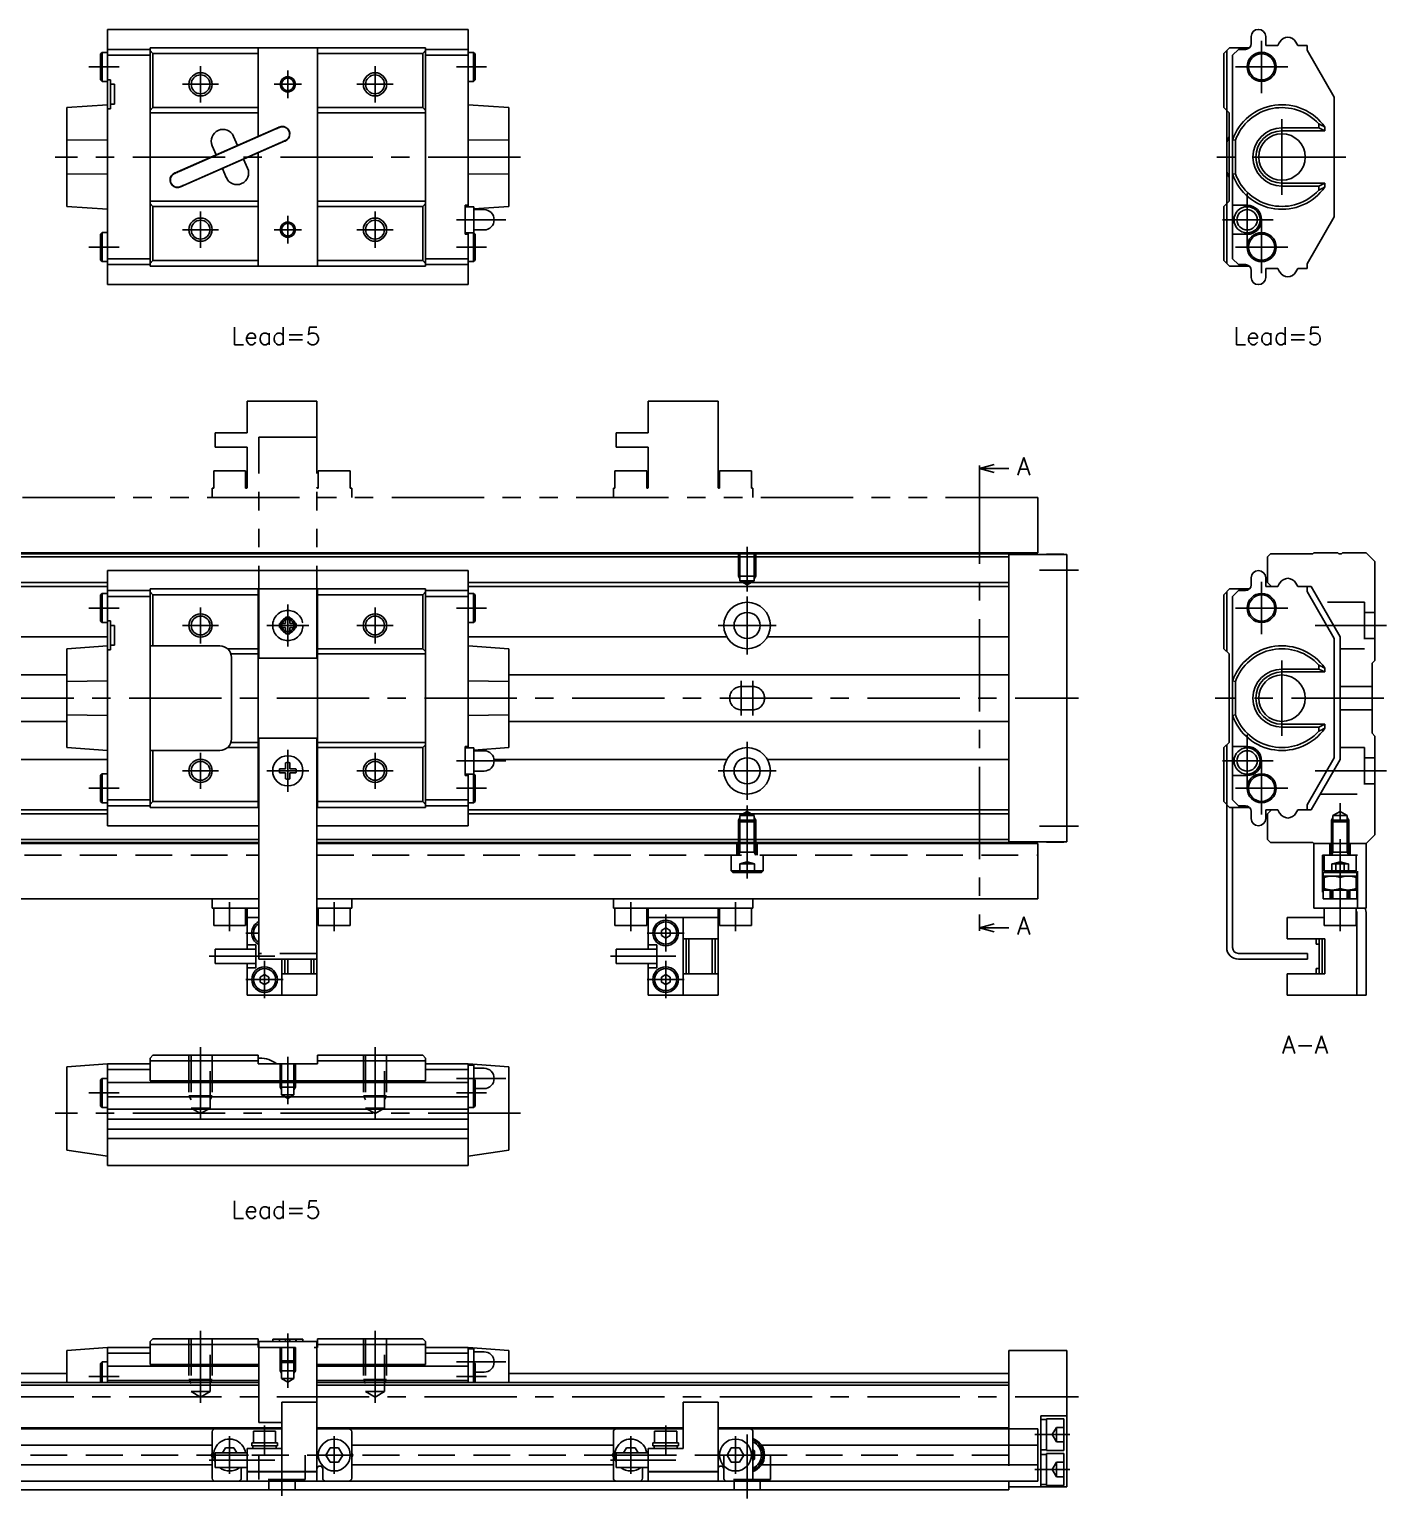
# Model space of a CAD drawing. Extents: x -2 to 443, y -8 to 266.
# Drawn here: x 209.5 to 442.9, y 13 to 265.7 of the extents above; entities that cross this region are included whole.
import ezdxf

# ---------------------------------------------------------------- set-up
doc = ezdxf.new("R2010")
doc.units = 0
doc.header["$LTSCALE"] = 0.5
for name, pattern in [('CENTER', [50.8, 31.75, -6.35, 6.35, -6.35]), ('DASHED', [19.05, 12.7, -6.35]), ('PHANTOM', [63.5, 31.75, -6.35, 6.35, -6.35, 6.35, -6.35])]:
    doc.linetypes.add(name, pattern=pattern)
for name, color, linetype in [('MSM_CENTER', 1, 'CENTER'), ('MSM_CONTINUOUS', 7, 'CONTINUOUS'), ('MSM_DASHED', 4, 'DASHED'), ('MSM_IMAGINARY', 6, 'PHANTOM'), ('MSM_NARROW', 5, 'CONTINUOUS'), ('MSM_PART_NUMBER', 7, 'CONTINUOUS')]:
    doc.layers.add(name, color=color, linetype=linetype)
doc.styles.get("Standard").update_dxf_attribs({"font": 'txt.shx', "height": 3, "bigfont": 'bigfont.shx'})

msp = doc.modelspace()

# ---------------------------------------------------------------- linework, layer by layer
at = {"layer": 'MSM_CENTER'}
for p, q in [((421.4, 254.76), (421.4, 263.76)), ((219.7, 259.26), (224.9, 259.26)), ((238.9, 259.36), (238.9, 253.16)), ((253.9, 258.63), (253.9, 253.9)), ((268.9, 259.36), (268.9, 253.16)), ((282.9, 259.26), (288.1, 259.26)), ((425.9, 259.26), (416.9, 259.26)), ((235.8, 256.26), (242, 256.26)), ((251.53, 256.26), (256.26, 256.26)), ((265.8, 256.26), (272, 256.26)), ((424.9, 237.26), (424.9, 250.26)), ((293.9, 243.76), (213.9, 243.76)), ((435.9, 243.76), (413.6, 243.76)), ((418.9, 228.46), (418.9, 237.46)), ((238.9, 234.36), (238.9, 228.16)), ((253.9, 233.63), (253.9, 228.9)), ((268.9, 234.36), (268.9, 228.16)), ((282.9, 232.96), (291.4, 232.96)), ((414.65, 232.96), (423.4, 232.96)), ((421.4, 223.76), (421.4, 232.76)), ((235.8, 231.26), (242, 231.26)), ((251.53, 231.26), (256.26, 231.26)), ((265.8, 231.26), (272, 231.26)), ((219.7, 228.26), (224.9, 228.26)), ((282.9, 228.26), (288.1, 228.26)), ((425.9, 228.26), (416.9, 228.26)), ((372.9, 189.68), (372.9, 111.68)), ((332.9, 176.68), (332.9, 169.05)), ((383.2, 172.68), (389.9, 172.68)), ((421.4, 161.68), (421.4, 170.68)), ((332.9, 158.18), (332.9, 168.18)), ((219.7, 166.18), (224.9, 166.18)), ((238.9, 166.28), (238.9, 160.08)), ((253.9, 159.58), (253.9, 166.78)), ((268.9, 166.28), (268.9, 160.08)), ((282.9, 166.18), (288.1, 166.18)), ((425.9, 166.18), (416.9, 166.18)), ((235.8, 163.18), (242, 163.18)), ((250.3, 163.18), (257.5, 163.18)), ((265.8, 163.18), (272, 163.18)), ((327.9, 163.18), (337.9, 163.18)), ((430.61, 163.18), (442.9, 163.18)), ((424.9, 144.18), (424.9, 157.18)), ((331.9, 153.68), (331.9, 147.68)), ((333.9, 153.68), (333.9, 147.68)), ((-2, 150.68), (389.9, 150.68)), ((442.4, 150.68), (413.4, 150.68)), ((418.9, 135.38), (418.9, 144.38)), ((253.9, 141.78), (253.9, 134.58)), ((332.9, 133.18), (332.9, 143.18)), ((238.9, 141.28), (238.9, 135.08)), ((268.9, 141.28), (268.9, 135.08)), ((282.9, 139.88), (291.4, 139.88)), ((414.65, 139.88), (423.4, 139.88)), ((421.4, 130.68), (421.4, 139.68)), ((235.8, 138.18), (242, 138.18)), ((250.3, 138.18), (257.5, 138.18)), ((265.8, 138.18), (272, 138.18)), ((327.9, 138.18), (337.9, 138.18)), ((430.61, 138.18), (442.9, 138.18)), ((219.7, 135.18), (224.9, 135.18)), ((282.9, 135.18), (288.1, 135.18)), ((425.9, 135.18), (416.9, 135.18)), ((332.9, 132.19), (332.9, 119.68)), ((434.9, 110.58), (434.9, 132.59)), ((383.2, 128.68), (389.9, 128.68)), ((243.9, 110.58), (243.9, 115.58)), ((261.9, 110.58), (261.9, 115.58)), ((312.9, 110.58), (312.9, 115.58)), ((330.9, 110.58), (330.9, 115.58)), ((318.9, 107.08), (318.9, 113.48)), ((246.7, 110.28), (248.9, 110.28)), ((315.7, 110.28), (322.1, 110.28)), ((240.4, 106.28), (251.65, 106.28)), ((309.4, 106.28), (320.65, 106.28)), ((249.9, 99.08), (249.9, 105.48)), ((318.9, 99.08), (318.9, 105.48)), ((246.7, 102.28), (253.1, 102.28)), ((315.7, 102.28), (322.1, 102.28)), ((238.9, 90.63), (238.9, 78.24)), ((253.9, 88.98), (253.9, 80.82)), ((268.9, 90.63), (268.9, 78.24)), ((282.9, 85.28), (291.4, 85.28)), ((219.7, 82.78), (224.9, 82.78)), ((282.9, 82.78), (288.1, 82.78)), ((293.9, 79.28), (213.9, 79.28)), ((238.9, 41.85), (238.9, 29.46)), ((253.9, 41.4), (253.9, 32.04)), ((268.9, 41.85), (268.9, 29.46)), ((282.9, 36.5), (291.4, 36.5)), ((219.7, 34), (224.9, 34)), ((282.9, 34), (288.1, 34)), ((-2, 30.5), (389.9, 30.5)), ((249.9, 20.6), (249.9, 25.6)), ((318.9, 20.6), (318.9, 25.6)), ((243.9, 17.25), (243.9, 23.75)), ((252.9, 23), (252.9, 13.5)), ((261.9, 17.25), (261.9, 23.75)), ((312.9, 17.25), (312.9, 23.75)), ((330.9, 17.25), (330.9, 23.75)), ((332.9, 13), (332.9, 24)), ((382.4, 24), (388.4, 24)), ((240.65, 20.5), (247.15, 20.5)), ((258.65, 20.5), (265.15, 20.5)), ((309.65, 20.5), (316.15, 20.5)), ((327.15, 20.5), (336.9, 20.5)), ((240.4, 19.6), (251.65, 19.6)), ((309.4, 19.6), (320.65, 19.6)), ((382.4, 18), (388.4, 18))]:
    msp.add_line(p, q, dxfattribs=at)
at = {"layer": 'MSM_CONTINUOUS'}
for p, q in [((284.9, 265.71), (222.9, 265.71)), ((222.9, 221.81), (222.9, 265.71)), ((284.9, 235.21), (284.9, 265.71)), ((419.6, 263.26), (419.6, 264.46)), ((422.1, 264.46), (422.1, 262.96)), ((422.1, 262.96), (423.1, 262.96)), ((424.18, 262.96), (423.1, 262.96)), ((424.5, 263.52), (424.18, 262.96)), ((427.62, 262.96), (427.3, 263.52)), ((429.24, 262.96), (427.62, 262.96)), ((429.24, 262.96), (429.24, 262.11)), ((221.95, 261.76), (221.7, 261.51)), ((221.7, 261.51), (221.7, 257.01)), ((222.9, 261.76), (221.95, 261.76)), ((221.95, 261.76), (221.95, 256.76)), ((222.9, 262.26), (230.2, 262.26)), ((222.9, 261.26), (230.2, 261.26)), ((230.2, 224.96), (230.2, 262.56)), ((230.2, 262.56), (277.6, 262.56)), ((230.7, 261.56), (230.2, 262.06)), ((230.7, 252.26), (230.7, 261.56)), ((230.7, 261.56), (248.8, 261.56)), ((248.8, 262.56), (248.8, 247.31)), ((259, 224.96), (259, 262.56)), ((259, 261.56), (277.1, 261.56)), ((277.6, 262.06), (277.1, 261.56)), ((277.1, 252.26), (277.1, 261.56)), ((277.6, 224.96), (277.6, 262.56)), ((277.6, 262.26), (284.9, 262.26)), ((277.6, 261.26), (284.9, 261.26)), ((285.85, 261.76), (284.9, 261.76)), ((285.85, 261.76), (285.85, 256.76)), ((286.1, 261.51), (285.85, 261.76)), ((286.1, 261.51), (286.1, 257.01)), ((415.9, 262.56), (414.9, 261.56)), ((414.9, 252.26), (414.9, 261.56)), ((415.4, 251.76), (415.4, 262.06)), ((415.9, 262.56), (419.31, 262.56)), ((416.4, 261.26), (417.4, 262.26)), ((416.4, 226.26), (416.4, 261.26)), ((417.4, 262.26), (418.6, 262.26)), ((429.24, 262.11), (433.9, 254.03)), ((221.7, 257.01), (221.95, 256.76)), ((221.95, 256.76), (222.9, 256.76)), ((223.4, 257.06), (222.9, 257.06)), ((223.4, 252.06), (223.4, 257.06)), ((224.1, 256.26), (223.4, 256.26)), ((224.1, 252.86), (224.1, 256.26)), ((284.9, 256.76), (285.85, 256.76)), ((285.85, 256.76), (286.1, 257.01)), ((222.9, 252.76), (215.9, 252.26)), ((224.1, 252.86), (223.4, 252.86)), ((291.9, 252.26), (284.9, 252.76)), ((433.9, 254.03), (433.9, 233.49)), ((215.9, 252.26), (215.9, 235.26)), ((223.4, 252.06), (222.9, 252.06)), ((230.2, 251.76), (230.7, 252.26)), ((230.2, 251.36), (248.8, 251.36)), ((230.7, 252.26), (248.8, 252.26)), ((259, 252.26), (277.1, 252.26)), ((259, 251.36), (277.6, 251.36)), ((277.1, 252.26), (277.6, 251.76)), ((291.9, 252.26), (291.9, 235.26)), ((414.9, 252.26), (415.8, 251.36)), ((415.4, 251.76), (415.4, 246)), ((415.8, 236.16), (415.8, 251.36)), ((252.43, 248.9), (234.43, 241)), ((251.7, 248.53), (235.19, 241.28)), ((252.45, 248.85), (252.12, 248.71)), ((424.9, 248.76), (431.22, 248.76)), ((424.9, 248.26), (432.28, 248.26)), ((431.22, 248.76), (431.22, 249.45)), ((432.28, 248.26), (431.22, 248.76)), ((432.28, 248.26), (432.28, 248.91)), ((222.9, 246.72), (215.9, 246.63)), ((235.47, 238.62), (253.47, 246.52)), ((236.2, 239), (252.71, 246.24)), ((240.91, 245.7), (241.6, 244.15)), ((245.26, 245.75), (244.58, 247.31)), ((253.12, 246.42), (253.45, 246.57)), ((291.9, 246.63), (284.9, 246.72)), ((415.4, 246), (415.4, 235.76)), ((416.9, 246.63), (416.4, 246.72)), ((416.9, 240.89), (416.9, 246.63)), ((246.99, 241.82), (246.3, 243.37)), ((248.8, 244.47), (248.8, 224.96)), ((215.9, 240.89), (222.9, 240.8)), ((234.77, 241.1), (234.45, 240.95)), ((242.64, 241.77), (243.32, 240.21)), ((284.9, 240.8), (291.9, 240.89)), ((415.4, 241.52), (415.4, 241.44)), ((416.4, 240.8), (416.9, 240.89)), ((235.45, 238.67), (235.78, 238.81)), ((424.9, 239.26), (432.28, 239.26)), ((424.9, 238.76), (431.22, 238.76)), ((431.22, 238.76), (432.28, 239.26)), ((431.22, 238.08), (431.22, 238.76)), ((432.28, 238.61), (432.28, 239.26)), ((215.9, 235.26), (222.9, 234.76)), ((230.2, 236.16), (248.8, 236.16)), ((230.7, 235.26), (230.2, 235.76)), ((230.7, 235.26), (248.8, 235.26)), ((230.7, 225.96), (230.7, 235.26)), ((259, 236.16), (277.6, 236.16)), ((259, 235.26), (277.1, 235.26)), ((277.6, 235.76), (277.1, 235.26)), ((277.1, 225.96), (277.1, 235.26)), ((284.4, 235.46), (284.9, 235.46)), ((284.4, 230.46), (284.4, 235.46)), ((285.9, 235.21), (284.4, 235.21)), ((285.9, 234.83), (291.9, 235.26)), ((285.9, 235.21), (285.9, 230.71)), ((415.8, 236.16), (414.9, 235.26)), ((414.9, 225.96), (414.9, 235.26)), ((415.4, 225.46), (415.4, 235.76)), ((416.4, 235.46), (418.9, 235.46)), ((287.65, 234.71), (285.9, 234.71)), ((433.9, 233.49), (429.24, 225.41)), ((221.95, 230.76), (221.7, 230.51)), ((221.7, 230.51), (221.7, 226.01)), ((221.95, 230.76), (221.95, 225.76)), ((222.9, 230.76), (221.95, 230.76)), ((284.4, 230.71), (285.9, 230.71)), ((284.4, 230.46), (284.9, 230.46)), ((284.9, 230.71), (284.9, 221.81)), ((285.85, 230.71), (285.85, 225.76)), ((285.9, 231.21), (287.65, 231.21)), ((286.1, 230.51), (285.9, 230.71)), ((286.1, 230.51), (286.1, 226.01)), ((418.9, 230.46), (416.4, 230.46)), ((221.7, 226.01), (221.95, 225.76)), ((221.95, 225.76), (222.9, 225.76)), ((222.9, 226.26), (230.2, 226.26)), ((222.9, 225.26), (230.2, 225.26)), ((230.2, 225.46), (230.7, 225.96)), ((230.2, 224.96), (277.6, 224.96)), ((230.7, 225.96), (248.8, 225.96)), ((259, 225.96), (277.1, 225.96)), ((277.1, 225.96), (277.6, 225.46)), ((277.6, 226.26), (284.9, 226.26)), ((277.6, 225.26), (284.9, 225.26)), ((284.9, 225.76), (285.85, 225.76)), ((285.85, 225.76), (286.1, 226.01)), ((414.9, 225.96), (415.9, 224.96)), ((419.31, 224.96), (415.9, 224.96)), ((417.4, 225.26), (416.4, 226.26)), ((418.6, 225.26), (417.4, 225.26)), ((429.24, 225.41), (429.24, 224.56)), ((419.6, 223.06), (419.6, 224.26)), ((423.1, 224.56), (422.1, 224.56)), ((422.1, 224.56), (422.1, 223.06)), ((423.1, 224.56), (424.18, 224.56)), ((424.18, 224.56), (424.5, 224)), ((427.3, 224), (427.62, 224.56)), ((427.62, 224.56), (429.24, 224.56)), ((222.9, 221.81), (284.9, 221.81)), ((372.9, 190.18), (375.4, 190.85)), ((372.9, 190.68), (372.9, 189.68)), ((375.4, 189.51), (372.9, 190.18)), ((372.9, 190.18), (377.9, 190.18)), ((377.9, 175.68), (127.9, 175.68)), ((377.9, 175.48), (127.9, 175.48)), ((377.9, 174.98), (127.9, 174.98)), ((377.9, 175.68), (377.9, 125.68)), ((387.9, 175.38), (377.9, 175.38)), ((384.4, 175.38), (384.4, 175.43)), ((387.4, 175.43), (384.4, 175.43)), ((387.4, 175.38), (387.4, 175.43)), ((387.9, 175.38), (387.9, 125.98)), ((422.4, 174.98), (422.9, 175.48)), ((422.4, 170.58), (422.4, 174.98)), ((422.9, 175.48), (430.2, 175.48)), ((430.2, 175.48), (430.4, 175.68)), ((430.4, 175.68), (434.5, 175.68)), ((435.3, 175.68), (439.4, 175.68)), ((439.4, 175.68), (440.9, 174.18)), ((284.9, 172.63), (222.9, 172.63)), ((222.9, 128.73), (222.9, 172.63)), ((284.9, 142.13), (284.9, 172.63)), ((440.9, 174.18), (440.9, 157.18)), ((222.9, 170.58), (127.9, 170.58)), ((222.9, 169.88), (127.9, 169.88)), ((230.2, 169.48), (277.6, 169.48)), ((230.2, 131.88), (230.2, 169.48)), ((248.8, 169.48), (248.8, 131.88)), ((259, 131.88), (259, 169.48)), ((277.6, 131.88), (277.6, 169.48)), ((377.9, 170.58), (284.9, 170.58)), ((377.9, 169.88), (284.9, 169.88)), ((415.9, 169.48), (414.9, 168.48)), ((415.9, 169.48), (419.31, 169.48)), ((419.6, 170.18), (419.6, 171.38)), ((422.1, 171.38), (422.1, 169.88)), ((422.1, 169.88), (423.1, 169.88)), ((423.1, 169.88), (422.4, 170.58)), ((424.18, 169.88), (423.1, 169.88)), ((424.5, 170.44), (424.18, 169.88)), ((427.62, 169.88), (427.3, 170.44)), ((429.9, 169.88), (427.62, 169.88)), ((429.24, 169.88), (429.24, 169.03)), ((434.9, 161.22), (429.9, 169.88)), ((221.95, 168.68), (221.7, 168.43)), ((221.7, 168.43), (221.7, 163.93)), ((222.9, 168.68), (221.95, 168.68)), ((221.95, 168.68), (221.95, 163.68)), ((222.9, 169.18), (230.2, 169.18)), ((222.9, 168.18), (230.2, 168.18)), ((230.7, 168.48), (230.2, 168.98)), ((230.7, 168.48), (248.8, 168.48)), ((230.7, 159.68), (230.7, 168.48)), ((259, 168.48), (277.1, 168.48)), ((277.6, 168.98), (277.1, 168.48)), ((277.1, 159.18), (277.1, 168.48)), ((277.6, 169.18), (284.9, 169.18)), ((277.6, 168.18), (284.9, 168.18)), ((285.85, 168.68), (284.9, 168.68)), ((285.85, 168.68), (285.85, 163.68)), ((286.1, 168.43), (285.85, 168.68)), ((286.1, 168.43), (286.1, 163.93)), ((414.9, 159.18), (414.9, 168.48)), ((415.4, 158.68), (415.4, 168.98)), ((416.4, 168.18), (417.4, 169.18)), ((416.4, 133.18), (416.4, 168.18)), ((417.4, 169.18), (418.6, 169.18)), ((429.24, 169.03), (433.9, 160.95)), ((221.7, 163.93), (221.95, 163.68)), ((221.95, 163.68), (222.9, 163.68)), ((223.4, 163.98), (222.9, 163.98)), ((223.4, 158.98), (223.4, 163.98)), ((224.1, 163.18), (223.4, 163.18)), ((224.1, 159.78), (224.1, 163.18)), ((284.9, 163.68), (285.85, 163.68)), ((285.85, 163.68), (286.1, 163.93)), ((222.9, 161.22), (176.39, 161.22)), ((222.9, 159.68), (215.9, 159.18)), ((224.1, 159.78), (223.4, 159.78)), ((242.2, 159.68), (230.2, 159.68)), ((329.41, 161.22), (284.9, 161.22)), ((291.9, 159.18), (284.9, 159.68)), ((377.9, 161.22), (336.39, 161.22)), ((433.9, 160.95), (433.9, 140.41)), ((434.9, 140.14), (434.9, 161.22)), ((215.9, 159.18), (215.9, 142.18)), ((223.4, 158.98), (222.9, 158.98)), ((243.52, 159.18), (248.8, 159.18)), ((244.11, 158.28), (248.8, 158.28)), ((244.2, 157.68), (244.2, 143.68)), ((259, 159.18), (277.1, 159.18)), ((259, 158.28), (277.6, 158.28)), ((277.1, 159.18), (277.6, 158.68)), ((291.9, 159.18), (291.9, 142.18)), ((414.9, 159.18), (415.8, 158.28)), ((415.8, 143.08), (415.8, 158.28)), ((440.9, 157.18), (440.4, 156.68)), ((215.9, 154.68), (137.4, 154.68)), ((377.9, 154.68), (291.9, 154.68)), ((424.9, 155.68), (431.22, 155.68)), ((424.9, 155.18), (432.28, 155.18)), ((431.22, 155.68), (431.22, 156.36)), ((432.28, 155.18), (431.22, 155.68)), ((432.28, 155.18), (432.28, 155.83)), ((440.4, 156.68), (440.4, 144.66)), ((222.9, 153.64), (215.9, 153.55)), ((291.9, 153.55), (284.9, 153.64)), ((416.9, 153.55), (416.4, 153.64)), ((416.9, 147.81), (416.9, 153.55)), ((137.4, 146.68), (215.9, 146.68)), ((215.9, 147.81), (222.9, 147.72)), ((284.9, 147.72), (291.9, 147.81)), ((291.9, 146.68), (377.9, 146.68)), ((416.4, 147.72), (416.9, 147.81)), ((424.9, 146.18), (432.28, 146.18)), ((424.9, 145.68), (431.22, 145.68)), ((431.22, 145.68), (432.28, 146.18)), ((431.22, 144.99), (431.22, 145.68)), ((432.28, 145.53), (432.28, 146.18)), ((440.4, 144.66), (440.9, 144.16)), ((440.9, 144.16), (440.9, 127.18)), ((215.9, 142.18), (222.9, 141.68)), ((230.2, 141.68), (242.2, 141.68)), ((230.7, 132.88), (230.7, 141.68)), ((243.52, 142.18), (248.8, 142.18)), ((244.11, 143.08), (248.8, 143.08)), ((248.9, 143.78), (248.9, 105.78)), ((258.9, 143.78), (248.9, 143.78)), ((258.9, 143.78), (258.9, 99.58)), ((259, 143.08), (277.6, 143.08)), ((259, 142.18), (277.1, 142.18)), ((277.6, 142.68), (277.1, 142.18)), ((277.1, 132.88), (277.1, 142.18)), ((284.4, 142.38), (284.9, 142.38)), ((284.4, 137.38), (284.4, 142.38)), ((285.9, 142.13), (284.4, 142.13)), ((285.9, 141.75), (291.9, 142.18)), ((285.9, 142.13), (285.9, 137.63)), ((287.65, 141.63), (285.9, 141.63)), ((415.8, 143.08), (414.9, 142.18)), ((414.9, 132.88), (414.9, 142.18)), ((415.4, 132.38), (415.4, 142.68)), ((416.4, 142.38), (418.9, 142.38)), ((222.9, 140.14), (176.39, 140.14)), ((253.53, 139.58), (253.53, 138.55)), ((254.27, 138.55), (254.27, 139.58)), ((329.41, 140.14), (289.38, 140.14)), ((377.9, 140.14), (336.39, 140.14)), ((433.9, 140.41), (429.24, 132.33)), ((429.9, 131.48), (434.9, 140.14)), ((221.95, 137.68), (221.7, 137.43)), ((221.7, 137.43), (221.7, 132.93)), ((221.95, 137.68), (221.95, 132.68)), ((222.9, 137.68), (221.95, 137.68)), ((253.53, 138.55), (252.5, 138.55)), ((252.5, 137.81), (253.53, 137.81)), ((253.53, 137.81), (253.53, 136.78)), ((255.3, 138.55), (254.27, 138.55)), ((254.27, 137.81), (255.3, 137.81)), ((254.27, 136.78), (254.27, 137.81)), ((284.4, 137.63), (285.9, 137.63)), ((284.4, 137.38), (284.9, 137.38)), ((284.9, 137.63), (284.9, 128.73)), ((285.85, 137.63), (285.85, 132.68)), ((285.9, 138.13), (287.65, 138.13)), ((286.1, 137.43), (285.9, 137.63)), ((286.1, 137.43), (286.1, 132.93)), ((418.9, 137.38), (416.4, 137.38)), ((222.9, 131.48), (127.9, 131.48)), ((221.7, 132.93), (221.95, 132.68)), ((221.95, 132.68), (222.9, 132.68)), ((222.9, 133.18), (230.2, 133.18)), ((222.9, 132.18), (230.2, 132.18)), ((230.2, 132.38), (230.7, 132.88)), ((230.2, 131.88), (248.9, 131.88)), ((230.7, 132.88), (248.8, 132.88)), ((258.9, 131.88), (277.6, 131.88)), ((259, 132.88), (277.1, 132.88)), ((277.1, 132.88), (277.6, 132.38)), ((277.6, 133.18), (284.9, 133.18)), ((277.6, 132.18), (284.9, 132.18)), ((284.9, 132.68), (285.85, 132.68)), ((377.9, 131.48), (284.9, 131.48)), ((285.85, 132.68), (286.1, 132.93)), ((414.9, 132.88), (415.9, 131.88)), ((415.4, 132.38), (415.4, 107.78)), ((419.31, 131.88), (415.9, 131.88)), ((417.4, 132.18), (416.4, 133.18)), ((416.4, 107.78), (416.4, 131.88)), ((418.6, 132.18), (417.4, 132.18)), ((422.1, 131.48), (422.1, 129.98)), ((423.1, 131.48), (422.1, 131.48)), ((422.4, 130.78), (423.1, 131.48)), ((423.1, 131.48), (424.18, 131.48)), ((424.18, 131.48), (424.5, 130.92)), ((427.3, 130.92), (427.62, 131.48)), ((427.62, 131.48), (429.9, 131.48)), ((429.24, 132.33), (429.24, 131.48)), ((222.9, 130.78), (127.9, 130.78)), ((377.9, 130.78), (284.9, 130.78)), ((419.6, 129.98), (419.6, 131.18)), ((422.4, 126.38), (422.4, 130.78)), ((248.9, 126.38), (127.9, 126.38)), ((222.9, 128.73), (248.9, 128.73)), ((258.9, 128.73), (284.9, 128.73)), ((377.9, 126.38), (258.9, 126.38)), ((422.9, 125.88), (422.4, 126.38)), ((440.9, 127.18), (439.4, 125.68)), ((248.9, 125.68), (122.9, 125.68)), ((248.9, 125.88), (127.9, 125.88)), ((377.9, 125.88), (258.9, 125.88)), ((382.9, 125.68), (258.9, 125.68)), ((387.9, 125.98), (377.9, 125.98)), ((382.9, 125.68), (382.9, 116.18)), ((384.4, 125.93), (384.4, 125.98)), ((384.4, 125.93), (387.4, 125.93)), ((387.4, 125.93), (387.4, 125.98)), ((430.2, 125.88), (422.9, 125.88)), ((430.4, 125.68), (430.2, 125.88)), ((439.4, 125.68), (430.4, 125.68)), ((430.4, 114.58), (430.4, 125.68)), ((439.4, 114.58), (439.4, 125.68)), ((432, 120.68), (437.8, 120.68)), ((432, 116.18), (432, 120.68)), ((432.15, 120.08), (437.65, 120.08)), ((432.15, 120.08), (432.15, 117.68)), ((434.9, 117.92), (434.9, 119.83)), ((437.65, 117.68), (437.65, 120.08)), ((437.8, 116.18), (437.8, 120.68)), ((437.8, 117.68), (432, 117.68)), ((433.2, 116.18), (433.2, 117.68)), ((433.4, 117.68), (433.4, 116.18)), ((436.59, 117.69), (436.27, 117.68)), ((436.4, 116.18), (436.4, 117.68)), ((436.6, 117.68), (436.6, 116.18)), ((248.9, 116.18), (122.9, 116.18)), ((240.9, 114.58), (240.9, 116.18)), ((248.9, 114.58), (240.9, 114.58)), ((241.15, 114.58), (241.15, 111.58)), ((246.65, 111.58), (246.65, 114.58)), ((246.9, 107.53), (246.9, 114.45)), ((382.9, 116.18), (258.9, 116.18)), ((264.9, 114.58), (258.9, 114.58)), ((259.15, 114.58), (259.15, 111.58)), ((264.65, 111.58), (264.65, 114.58)), ((264.9, 114.58), (264.9, 116.18)), ((309.9, 114.58), (309.9, 116.18)), ((333.9, 114.58), (309.9, 114.58)), ((310.15, 114.58), (310.15, 111.58)), ((315.65, 111.58), (315.65, 114.58)), ((315.9, 107.53), (315.9, 114.45)), ((327.9, 114.45), (327.9, 99.58)), ((328.15, 114.58), (328.15, 111.58)), ((333.65, 111.58), (333.65, 114.58)), ((333.9, 114.58), (333.9, 116.18)), ((439.4, 114.58), (430.4, 114.58)), ((432, 116.18), (437.8, 116.18)), ((432.15, 114.58), (432.15, 111.58)), ((437.65, 111.58), (437.65, 114.58)), ((241.15, 111.58), (246.65, 111.58)), ((248.9, 112.98), (246.9, 112.98)), ((259.15, 111.58), (264.65, 111.58)), ((310.15, 111.58), (315.65, 111.58)), ((327.9, 112.98), (315.9, 112.98)), ((321.9, 112.98), (321.9, 99.58)), ((328.15, 111.58), (333.65, 111.58)), ((372.9, 111.18), (375.4, 111.85)), ((372.9, 111.68), (372.9, 110.68)), ((432.15, 112.98), (425.8, 112.98)), ((425.8, 112.98), (425.8, 109.28)), ((432.15, 111.58), (437.65, 111.58)), ((437.75, 112.98), (437.65, 112.98)), ((437.75, 99.58), (437.75, 112.98)), ((437.75, 112.93), (437.8, 112.93)), ((437.8, 113.58), (437.8, 99.58)), ((439.4, 99.58), (439.4, 113.58)), ((318.9, 111.15), (318.15, 110.71)), ((318.15, 110.71), (318.15, 109.85)), ((318.15, 109.85), (318.9, 109.41)), ((319.65, 110.71), (318.9, 111.15)), ((318.9, 109.41), (319.65, 109.85)), ((319.65, 110.71), (319.65, 109.85)), ((327.9, 109.28), (321.9, 109.28)), ((322.4, 103.28), (322.4, 109.28)), ((322.9, 103.28), (322.9, 109.28)), ((326.9, 103.28), (326.9, 109.28)), ((327.4, 103.28), (327.4, 109.28)), ((375.4, 110.51), (372.9, 111.18)), ((372.9, 111.18), (377.9, 111.18)), ((425.8, 109.28), (432.3, 109.28)), ((430.8, 109.28), (430.8, 108.38)), ((431.3, 103.28), (431.3, 109.28)), ((431.8, 103.28), (431.8, 109.28)), ((432.3, 109.28), (432.3, 103.28)), ((241.4, 107.53), (241.4, 105.03)), ((248.4, 107.53), (241.4, 107.53)), ((248.4, 108.28), (246.9, 108.28)), ((248.4, 104.28), (248.4, 108.28)), ((310.4, 107.53), (310.4, 105.03)), ((317.4, 107.53), (310.4, 107.53)), ((317.4, 108.28), (315.9, 108.28)), ((317.4, 104.28), (317.4, 108.28)), ((429.3, 106.78), (417.4, 106.78)), ((429.3, 105.78), (429.3, 106.78)), ((430.8, 108.38), (431.3, 108.38)), ((241.4, 105.03), (248.4, 105.03)), ((246.9, 99.58), (246.9, 105.03)), ((246.9, 104.28), (248.4, 104.28)), ((258.9, 105.78), (248.9, 105.78)), ((252.9, 105.78), (252.9, 99.58)), ((253.4, 103.28), (253.4, 105.78)), ((253.9, 103.28), (253.9, 105.78)), ((257.9, 103.28), (257.9, 105.78)), ((258.4, 103.28), (258.4, 105.78)), ((310.4, 105.03), (317.4, 105.03)), ((315.9, 99.58), (315.9, 105.03)), ((315.9, 104.28), (317.4, 104.28)), ((417.4, 105.78), (429.3, 105.78)), ((430.8, 104.18), (430.8, 103.28)), ((431.3, 104.18), (430.8, 104.18)), ((249.9, 103.15), (249.15, 102.71)), ((249.15, 102.71), (249.15, 101.85)), ((249.15, 101.85), (249.9, 101.41)), ((250.65, 102.71), (249.9, 103.15)), ((249.9, 101.41), (250.65, 101.85)), ((250.65, 102.71), (250.65, 101.85)), ((258.9, 103.28), (252.9, 103.28)), ((318.9, 103.15), (318.15, 102.71)), ((318.15, 102.71), (318.15, 101.85)), ((318.15, 101.85), (318.9, 101.41)), ((319.65, 102.71), (318.9, 103.15)), ((318.9, 101.41), (319.65, 101.85)), ((319.65, 102.71), (319.65, 101.85)), ((327.9, 103.28), (321.9, 103.28)), ((432.3, 103.28), (425.8, 103.28)), ((425.8, 103.28), (425.8, 99.58)), ((258.9, 99.58), (246.9, 99.58)), ((327.9, 99.58), (315.9, 99.58)), ((425.8, 99.58), (437.75, 99.58)), ((437.75, 99.63), (437.8, 99.63)), ((437.8, 99.58), (439.4, 99.58)), ((230.2, 88.78), (230.7, 89.28)), ((230.2, 84.86), (230.2, 88.78)), ((230.7, 89.28), (248.8, 89.28)), ((248.8, 89.28), (248.8, 87.78)), ((249.06, 88.78), (248.8, 88.78)), ((259, 87.78), (259, 89.28)), ((259, 89.28), (277.1, 89.28)), ((277.1, 89.28), (277.6, 88.78)), ((277.6, 84.86), (277.6, 88.78)), ((215.9, 87.28), (222.9, 87.78)), ((215.9, 87.28), (215.9, 72.96)), ((222.9, 87.78), (230.2, 87.78)), ((222.9, 70.28), (222.9, 87.78)), ((222.9, 86.78), (230.2, 86.78)), ((230.2, 88.28), (248.8, 88.28)), ((248.8, 87.78), (259, 87.78)), ((259, 88.28), (277.6, 88.28)), ((277.6, 87.78), (284.9, 87.78)), ((277.6, 86.78), (284.9, 86.78)), ((284.9, 87.78), (291.9, 87.28)), ((284.9, 70.28), (284.9, 87.78)), ((285.9, 87.53), (284.9, 87.53)), ((285.9, 87.53), (285.9, 85.23)), ((287.65, 87.03), (285.9, 87.03)), ((291.9, 87.28), (291.9, 72.96)), ((221.95, 85.28), (221.7, 85.03)), ((221.7, 85.03), (221.7, 80.53)), ((222.9, 85.28), (221.95, 85.28)), ((221.95, 85.28), (221.95, 80.28)), ((222.9, 84.58), (284.9, 84.58)), ((277.6, 84.86), (230.2, 84.86)), ((285.85, 85.28), (284.9, 85.28)), ((286.1, 85.03), (285.85, 85.28)), ((285.85, 85.28), (285.85, 80.28)), ((286.1, 85.03), (286.1, 80.53)), ((286.1, 83.53), (287.65, 83.53)), ((222.9, 82.08), (284.9, 82.08)), ((221.7, 80.53), (221.95, 80.28)), ((221.95, 80.28), (222.9, 80.28)), ((222.9, 80), (284.9, 80)), ((284.9, 80.28), (285.85, 80.28)), ((285.85, 80.28), (286.1, 80.53)), ((222.9, 78.28), (284.9, 78.28)), ((222.9, 76.56), (284.9, 76.56)), ((222.9, 74.94), (284.9, 74.94)), ((222.9, 71.9), (215.9, 72.96)), ((291.9, 72.96), (284.9, 71.9)), ((222.9, 70.28), (284.9, 70.28)), ((230.2, 40), (230.7, 40.5)), ((230.7, 40.5), (248.8, 40.5)), ((248.8, 40.5), (248.8, 39)), ((259, 39), (259, 40.5)), ((259, 40.5), (277.1, 40.5)), ((277.1, 40.5), (277.6, 40)), ((215.9, 38.5), (222.9, 39)), ((215.9, 38.5), (215.9, 33)), ((222.9, 33), (222.9, 39)), ((222.9, 39), (230.2, 39)), ((222.9, 38), (230.2, 38)), ((230.2, 36.09), (230.2, 40)), ((230.2, 39.5), (248.8, 39.5)), ((248.8, 39), (248.9, 39)), ((248.9, 40), (248.9, 26.1)), ((258.9, 40), (248.9, 40)), ((251.3, 40.4), (251.3, 40)), ((256.5, 40.4), (251.3, 40.4)), ((256.5, 40), (256.5, 40.4)), ((258.9, 40), (258.9, 16)), ((258.9, 39), (259, 39)), ((259, 39.5), (277.6, 39.5)), ((277.6, 36.09), (277.6, 40)), ((277.6, 39), (284.9, 39)), ((277.6, 38), (284.9, 38)), ((284.9, 39), (291.9, 38.5)), ((284.9, 33), (284.9, 39)), ((285.9, 38.75), (284.9, 38.75)), ((285.9, 38.75), (285.9, 36.45)), ((287.65, 38.25), (285.9, 38.25)), ((291.9, 38.5), (291.9, 33)), ((387.9, 38.5), (377.9, 38.5)), ((377.9, 38.5), (377.9, 25)), ((387.9, 38.5), (387.9, 15)), ((221.95, 36.5), (221.7, 36.25)), ((221.7, 36.25), (221.7, 33)), ((222.9, 36.5), (221.95, 36.5)), ((221.95, 36.5), (221.95, 33)), ((222.9, 35.8), (248.9, 35.8)), ((248.9, 36.09), (230.2, 36.09)), ((277.6, 36.09), (258.9, 36.09)), ((258.9, 35.8), (284.9, 35.8)), ((285.85, 36.5), (284.9, 36.5)), ((286.1, 36.25), (285.85, 36.5)), ((285.85, 36.5), (285.85, 33)), ((286.1, 36.25), (286.1, 33)), ((248.9, 33), (127.9, 33)), ((215.9, 34.5), (132.75, 34.5)), ((222.9, 33.3), (248.9, 33.3)), ((258.9, 33.3), (284.9, 33.3)), ((377.9, 33), (258.9, 33)), ((286.1, 34.75), (287.65, 34.75)), ((377.9, 34.5), (291.9, 34.5)), ((248.9, 32.5), (127.9, 32.5)), ((377.9, 32.5), (258.9, 32.5)), ((252.9, 29.6), (252.9, 21.6)), ((258.9, 29.6), (252.9, 29.6)), ((321.9, 29.6), (321.9, 21.6)), ((327.9, 29.6), (321.9, 29.6)), ((327.9, 29.6), (327.9, 16)), ((252.9, 26.1), (248.9, 26.1)), ((383.4, 15), (383.4, 27.25)), ((387.9, 27.25), (383.4, 27.25)), ((384.4, 26.6), (383.4, 26.6)), ((384.4, 21.25), (384.4, 26.75)), ((387.4, 26.75), (384.4, 26.75)), ((387.4, 21.25), (387.4, 26.75)), ((252.9, 25.2), (189.9, 25.2)), ((252.9, 25), (189.9, 25)), ((240.9, 24.5), (240.9, 16.5)), ((248, 24.6), (248, 22.6)), ((251.8, 24.6), (248, 24.6)), ((251.8, 22.6), (251.8, 24.6)), ((321.9, 25.2), (258.9, 25.2)), ((321.9, 25), (258.9, 25)), ((264.9, 16.5), (264.9, 24.5)), ((309.9, 24.5), (309.9, 16.5)), ((317, 24.6), (317, 22.6)), ((320.8, 24.6), (317, 24.6)), ((320.8, 22.6), (320.8, 24.6)), ((377.9, 25.2), (327.9, 25.2)), ((382.9, 25), (327.9, 25)), ((333.9, 16.5), (333.9, 24.5)), ((382.9, 25), (382.9, 16)), ((240.9, 22.2), (195.9, 22.2)), ((240.9, 20.8), (240.72, 20.5)), ((240.72, 20.5), (240.9, 20.2)), ((246.9, 20.85), (241.4, 20.85)), ((241.4, 20.85), (241.4, 18.35)), ((243.18, 21.75), (242.66, 20.85)), ((243.18, 21.75), (244.62, 21.75)), ((245.14, 20.85), (244.62, 21.75)), ((252.9, 21.6), (246.9, 21.6)), ((246.9, 16), (246.9, 21.6)), ((247.7, 22.6), (247.7, 22.1)), ((252.1, 22.6), (247.7, 22.6)), ((252.1, 22.1), (247.7, 22.1)), ((247.9, 22.1), (247.9, 21.6)), ((251.9, 21.6), (251.9, 22.1)), ((252.1, 22.1), (252.1, 22.6)), ((261.18, 21.75), (260.46, 20.5)), ((260.46, 20.5), (261.18, 19.25)), ((261.18, 21.75), (262.62, 21.75)), ((263.34, 20.5), (262.62, 21.75)), ((262.62, 19.25), (263.34, 20.5)), ((309.9, 22.2), (264.9, 22.2)), ((265.08, 20.5), (264.9, 20.8)), ((264.9, 20.2), (265.08, 20.5)), ((309.9, 20.8), (309.72, 20.5)), ((309.72, 20.5), (309.9, 20.2)), ((315.9, 20.85), (310.4, 20.85)), ((310.4, 20.85), (310.4, 18.35)), ((312.18, 21.75), (311.66, 20.85)), ((312.18, 21.75), (313.62, 21.75)), ((314.14, 20.85), (313.62, 21.75)), ((321.9, 21.6), (315.9, 21.6)), ((315.9, 16), (315.9, 21.6)), ((316.7, 22.6), (316.7, 22.1)), ((321.1, 22.6), (316.7, 22.6)), ((321.1, 22.1), (316.7, 22.1)), ((316.9, 22.1), (316.9, 21.6)), ((320.9, 21.6), (320.9, 22.1)), ((321.1, 22.1), (321.1, 22.6)), ((330.18, 21.75), (329.46, 20.5)), ((329.46, 20.5), (330.18, 19.25)), ((330.18, 21.75), (331.62, 21.75)), ((332.34, 20.5), (331.62, 21.75)), ((331.62, 19.25), (332.34, 20.5)), ((333.9, 21.37), (334.15, 21.22)), ((334.08, 20.5), (333.9, 20.8)), ((333.9, 20.2), (334.08, 20.5)), ((334.15, 21.22), (334.15, 19.78)), ((382.9, 22.2), (335.37, 22.2)), ((383.4, 21.4), (384.4, 21.4)), ((384.4, 20.6), (383.4, 20.6)), ((384.4, 21.25), (387.4, 21.25)), ((384.4, 15.25), (384.4, 20.75)), ((387.4, 20.75), (384.4, 20.75)), ((387.4, 15.25), (387.4, 20.75)), ((240.9, 18.8), (195.9, 18.8)), ((241.4, 18.35), (246.9, 18.35)), ((245.9, 16.5), (245.9, 18.1)), ((259.9, 18.1), (259.9, 16.5)), ((261.18, 19.25), (262.62, 19.25)), ((309.9, 18.8), (264.9, 18.8)), ((310.4, 18.35), (315.9, 18.35)), ((314.9, 16.5), (314.9, 18.1)), ((328.9, 18.1), (328.9, 16.5)), ((330.18, 19.25), (331.62, 19.25)), ((334.15, 19.78), (333.9, 19.63)), ((382.9, 18.8), (335.37, 18.8)), ((382.9, 16), (122.9, 16)), ((246.9, 17.65), (258.9, 17.65)), ((246.9, 17.6), (258.9, 17.6)), ((246.95, 17.65), (246.95, 17.6)), ((258.85, 17.65), (258.85, 17.6)), ((315.9, 17.65), (327.9, 17.65)), ((315.9, 17.6), (327.9, 17.6)), ((315.95, 17.65), (315.95, 17.6)), ((327.85, 17.65), (327.85, 17.6)), ((377.9, 16), (377.9, 14.5)), ((383.4, 15.4), (384.4, 15.4)), ((384.4, 15.25), (387.4, 15.25)), ((377.9, 14.5), (127.9, 14.5)), ((377.9, 15), (387.9, 15))]:
    msp.add_line(p, q, dxfattribs=at)
for centre, radius in [((421.4, 259.26), 2.5), ((421.4, 259.26), 2.25), ((238.9, 256.26), 1.62), ((268.9, 256.26), 1.62), ((253.9, 256.26), 1.06), ((424.9, 243.76), 4), ((418.9, 232.96), 2.25), ((238.9, 231.26), 1.62), ((268.9, 231.26), 1.62), ((418.9, 232.96), 1.75), ((253.9, 231.26), 1.06), ((421.4, 228.26), 2.5), ((421.4, 228.26), 2.25), ((332.9, 163.18), 4), ((421.4, 166.18), 2.5), ((421.4, 166.18), 2.25), ((238.9, 163.18), 1.62), ((268.9, 163.18), 1.62), ((332.9, 163.18), 2.25), ((253.9, 163.18), 1.06), ((424.9, 150.68), 4), ((332.9, 138.18), 4), ((418.9, 139.88), 2.25), ((418.9, 139.88), 1.75), ((238.9, 138.18), 1.62), ((253.9, 138.18), 2.6), ((268.9, 138.18), 1.62), ((332.9, 138.18), 2.25), ((421.4, 135.18), 2.5), ((421.4, 135.18), 2.25), ((318.9, 110.28), 2.2), ((318.9, 110.28), 1.9), ((249.9, 102.28), 2.2), ((249.9, 102.28), 1.9), ((318.9, 102.28), 2.2), ((318.9, 102.28), 1.9), ((261.9, 20.5), 2.75), ((330.9, 20.5), 2.75)]:
    msp.add_circle(centre, radius, dxfattribs=at)
for centre, radius, start, end in [((420.85, 264.46), 1.25, 0, 180), ((418.6, 263.26), 1, 270, 0), ((426.02, 262.65), 1.75, 93.7679, 149.9999), ((425.78, 262.65), 1.75, 30.0001, 86.2321), ((424.9, 243.76), 9, 34.9152, 160.8119), ((424.9, 243.76), 8.5, 41.9786, 160.2501), ((242.74, 246.51), 2, 23.6961, 203.6961), ((253.1, 244.86), 3.92, 105.6343, 110.9103), ((252.95, 247.71), 1.3, 272.968, 134.4242), ((252.95, 247.71), 1.25, 293.6961, 113.6961), ((424.9, 243.76), 5, 90, 270), ((424.9, 243.76), 4.5, 90, 270), ((428.43, 242.59), 7.4, 58.6827, 67.893), ((251.99, 247.88), 1.8, 293.3543, 304.8918), ((417.54, 245.96), 2.14, 144.3594, 178.7845), ((234.95, 239.81), 1.3, 92.968, 314.4242), ((234.95, 239.81), 1.25, 113.6961, 293.6961), ((238.91, 234.26), 7.94, 117.8361, 120.4339), ((245.16, 241.01), 2, 203.6961, 23.6961), ((417.52, 241.56), 2.12, 181.0143, 215.7914), ((424.9, 243.76), 9, 199.1881, 325.0848), ((424.9, 243.76), 8.5, 199.7499, 318.0214), ((235.46, 240.66), 1.82, 282.5713, 293.9767), ((428.44, 244.93), 7.4, 292.1059, 301.3183), ((418.9, 232.96), 2.5, 270, 90), ((287.65, 232.96), 1.75, 270, 90), ((418.6, 224.26), 1, 0, 90), ((420.85, 223.06), 1.25, 180, 0), ((426.02, 224.88), 1.75, 210.0001, 266.2321), ((425.78, 224.88), 1.75, 273.7679, 329.9999), ((434.9, 175.98), 0.5, 216.8761, 323.1239), ((420.85, 171.38), 1.25, 0, 180), ((418.6, 170.18), 1, 270, 0), ((426.02, 169.56), 1.75, 93.7679, 149.9999), ((425.78, 169.56), 1.75, 30.0001, 86.2321), ((242.2, 157.68), 2, 0, 90), ((424.9, 150.68), 9, 34.9152, 160.8119), ((424.9, 150.68), 8.5, 41.9786, 160.2501), ((424.9, 150.68), 5, 90, 270), ((424.9, 150.68), 4.5, 90, 270), ((426.74, 146.15), 11.15, 60.2349, 66.3409), ((424.9, 150.68), 9, 199.1881, 325.0848), ((424.9, 150.68), 8.5, 199.7499, 318.0214), ((426.83, 155.04), 10.96, 293.6059, 299.8183), ((242.2, 143.68), 2, 270, 0), ((287.65, 139.88), 1.75, 270, 90), ((418.9, 139.88), 2.5, 270, 90), ((253.9, 138.18), 1.45, 75.2162, 104.7838), ((253.9, 138.18), 1.45, 165.2162, 194.7838), ((253.9, 138.18), 1.45, 255.2162, 284.7838), ((253.9, 138.18), 1.45, 345.2162, 14.7838), ((418.6, 131.18), 1, 0, 90), ((420.85, 129.98), 1.25, 180, 0), ((426.02, 131.79), 1.75, 210.0001, 266.2321), ((425.78, 131.79), 1.75, 273.7679, 329.9999), ((433.52, 116.11), 3.97, 69.7438, 110.2562), ((436.27, 116.11), 3.97, 69.7438, 110.2562), ((433.52, 121.65), 3.97, 249.7438, 290.2562), ((436.27, 121.65), 3.97, 249.7438, 290.2562), ((246.64, 114.27), 0.311, 34.723, 88.9034), ((259.16, 114.26), 0.318, 91.7128, 144.6608), ((315.64, 114.27), 0.311, 34.723, 88.9034), ((328.16, 114.26), 0.318, 91.7128, 144.6608), ((436.8, 113.58), 1, 0, 31.7883), ((436.8, 113.58), 2.6, 0, 22.6199), ((249.9, 110.28), 2.2, 117.0357, 242.9643), ((249.9, 110.28), 1.9, 121.7569, 238.2431), ((417.4, 107.78), 2, 180, 270), ((417.4, 107.78), 1, 180, 270), ((249.02, 83.81), 4.97, 53.0275, 89.6143), ((287.65, 85.28), 1.75, 270, 90), ((287.65, 36.5), 1.75, 270, 90), ((241.4, 24.5), 0.5, 90, 180), ((243.9, 20.5), 2.75, 7.312, 204.62), ((264.4, 24.5), 0.5, 0, 90), ((310.4, 24.5), 0.5, 90, 180), ((312.9, 20.5), 2.75, 7.312, 204.62), ((333.4, 24.5), 0.5, 0, 90), ((332.9, 20.5), 3, 289.4712, 70.5288), ((332.9, 20.5), 2.75, 291.3237, 68.6763), ((332.9, 20.5), 2.45, 294.0895, 65.9105), ((332.9, 20.5), 1.25, 323.1301, 36.8699), ((243.9, 20.5), 2.75, 231.4273, 308.5727), ((246.4, 18.1), 0.5, 150, 180), ((246.4, 18.1), 0.5, 0, 30), ((259.4, 18.1), 0.5, 0, 180), ((312.9, 20.5), 2.75, 231.4273, 308.5727), ((315.4, 18.1), 0.5, 150, 180), ((315.4, 18.1), 0.5, 0, 30), ((328.4, 18.1), 0.5, 0, 180), ((241.4, 16.5), 0.5, 180, 270), ((245.4, 16.5), 0.5, 270, 0), ((260.4, 16.5), 0.5, 180, 270), ((264.4, 16.5), 0.5, 270, 0), ((310.4, 16.5), 0.5, 180, 270), ((314.4, 16.5), 0.5, 270, 0), ((329.4, 16.5), 0.5, 180, 270), ((333.4, 16.5), 0.5, 270, 0)]:
    msp.add_arc(centre, radius, start, end, dxfattribs=at)
at = {"layer": 'MSM_DASHED'}
for p, q in [((331.4, 175.68), (331.4, 171.68)), ((331.67, 175.68), (331.67, 170.88)), ((334.13, 170.88), (334.13, 175.68)), ((334.4, 175.68), (334.4, 171.68)), ((331.4, 171.68), (334.4, 171.68)), ((331.67, 171.21), (331.4, 171.68)), ((331.67, 170.88), (332.9, 170.17)), ((334.13, 170.88), (331.67, 170.88)), ((332.9, 170.17), (334.13, 170.88)), ((334.13, 171.21), (334.4, 171.68)), ((439.1, 167.18), (431.46, 167.18)), ((439.1, 167.18), (439.1, 159.18)), ((440.9, 165.43), (439.1, 165.43)), ((439.1, 160.93), (440.9, 160.93)), ((434.9, 159.18), (439.1, 159.18)), ((333.9, 152.68), (331.9, 152.68)), ((434.9, 152.68), (440.4, 152.68)), ((331.9, 148.68), (333.9, 148.68)), ((434.9, 148.68), (440.4, 148.68)), ((439.1, 142.18), (434.9, 142.18)), ((439.1, 142.18), (439.1, 134.18)), ((440.9, 140.43), (439.1, 140.43)), ((431.46, 134.18), (439.1, 134.18)), ((439.1, 135.93), (440.9, 135.93)), ((331.67, 130.15), (331.4, 129.68)), ((331.4, 129.68), (331.4, 123.68)), ((334.4, 129.68), (331.4, 129.68)), ((331.67, 129.68), (331.4, 129.41)), ((331.4, 129.41), (334.4, 129.41)), ((332.9, 131.19), (331.67, 130.48)), ((331.67, 130.48), (331.67, 124.18)), ((334.13, 130.48), (331.67, 130.48)), ((334.13, 130.48), (332.9, 131.19)), ((334.13, 124.18), (334.13, 130.48)), ((334.13, 130.15), (334.4, 129.68)), ((334.4, 129.41), (334.13, 129.68)), ((334.4, 123.68), (334.4, 129.68)), ((433.67, 130.15), (433.4, 129.68)), ((433.4, 129.68), (433.4, 123.68)), ((436.4, 129.68), (433.4, 129.68)), ((433.67, 129.68), (433.4, 129.41)), ((433.4, 129.41), (436.4, 129.41)), ((434.9, 131.19), (433.67, 130.48)), ((433.67, 130.48), (433.67, 124.18)), ((436.13, 130.48), (433.67, 130.48)), ((436.13, 130.48), (434.9, 131.19)), ((436.13, 124.18), (436.13, 130.48)), ((436.13, 130.15), (436.4, 129.68)), ((436.4, 129.41), (436.13, 129.68)), ((436.4, 123.68), (436.4, 129.68)), ((331.15, 125.68), (331.15, 123.68)), ((334.4, 124.18), (331.4, 124.18)), ((331.4, 123.68), (331.67, 124.18)), ((334.4, 123.68), (334.13, 124.18)), ((334.65, 123.68), (334.65, 125.68)), ((433.15, 125.68), (433.15, 123.68)), ((436.4, 124.18), (433.4, 124.18)), ((433.4, 123.68), (433.67, 124.18)), ((436.4, 123.68), (436.13, 124.18)), ((436.65, 123.68), (436.65, 125.68)), ((122.9, 123.68), (248.9, 123.68)), ((258.9, 123.68), (382.9, 123.68)), ((330.15, 123.68), (330.15, 120.98)), ((332.9, 122.51), (331.65, 122.18)), ((331.65, 122.18), (331.65, 120.68)), ((331.65, 122.18), (334.15, 122.18)), ((334.15, 122.18), (332.9, 122.51)), ((332.9, 122.18), (332.9, 120.68)), ((334.15, 122.18), (334.15, 120.68)), ((335.65, 120.98), (335.65, 123.68)), ((431.9, 123.68), (431.9, 114.58)), ((431.9, 123.68), (437.9, 123.68)), ((432.15, 123.68), (432.15, 120.98)), ((433.46, 122.18), (433.46, 120.68)), ((433.46, 122.18), (436.34, 122.18)), ((434.9, 122.51), (433.65, 122.18)), ((434.18, 122.18), (434.18, 120.68)), ((436.15, 122.18), (434.9, 122.51)), ((434.9, 122.18), (434.9, 120.68)), ((435.62, 122.18), (435.62, 120.68)), ((436.34, 122.18), (436.34, 120.68)), ((437.65, 120.98), (437.65, 123.68)), ((437.9, 114.58), (437.9, 123.68)), ((330.15, 120.98), (330.45, 120.68)), ((330.15, 120.98), (335.65, 120.98)), ((330.45, 120.68), (335.35, 120.68)), ((335.35, 120.68), (335.65, 120.98)), ((432.15, 120.98), (432.45, 120.68)), ((432.15, 120.98), (437.65, 120.98)), ((437.35, 120.68), (437.65, 120.98)), ((258.9, 106.78), (248.9, 106.78)), ((236.9, 89.28), (236.9, 82.28)), ((237.28, 89.28), (237.28, 80.18)), ((240.52, 80.18), (240.52, 89.28)), ((240.9, 89.28), (240.9, 82.28)), ((266.9, 89.28), (266.9, 82.28)), ((267.28, 89.28), (267.28, 80.18)), ((270.52, 80.18), (270.52, 89.28)), ((270.9, 89.28), (270.9, 82.28)), ((252.6, 87.78), (252.6, 83.78)), ((252.84, 87.78), (252.84, 82.43)), ((254.96, 82.43), (254.96, 87.78)), ((255.2, 83.78), (255.2, 87.78)), ((255.2, 83.78), (252.6, 83.78)), ((252.84, 83.33), (252.6, 83.78)), ((254.96, 83.33), (255.2, 83.78)), ((236.9, 82.28), (240.9, 82.28)), ((236.9, 82.28), (237.28, 81.58)), ((240.52, 81.58), (240.9, 82.28)), ((254.96, 82.43), (252.84, 82.43)), ((252.84, 82.43), (253.9, 81.82)), ((254.96, 82.43), (253.9, 81.82)), ((266.9, 82.28), (270.9, 82.28)), ((266.9, 82.28), (267.28, 81.58)), ((270.52, 81.58), (270.9, 82.28)), ((240.52, 80.18), (237.28, 80.18)), ((237.28, 80.18), (238.9, 79.24)), ((240.52, 80.18), (238.9, 79.24)), ((270.52, 80.18), (267.28, 80.18)), ((267.28, 80.18), (268.9, 79.24)), ((270.52, 80.18), (268.9, 79.24)), ((236.9, 40.5), (236.9, 33.5)), ((237.28, 40.5), (237.28, 31.4)), ((240.52, 31.4), (240.52, 40.5)), ((240.9, 40.5), (240.9, 33.5)), ((266.9, 40.5), (266.9, 33.5)), ((267.28, 40.5), (267.28, 31.4)), ((270.52, 31.4), (270.52, 40.5)), ((270.9, 40.5), (270.9, 33.5)), ((248.9, 39), (258.9, 39)), ((252.45, 40.4), (252.45, 40)), ((252.5, 40), (252.5, 40.4)), ((252.6, 39), (252.6, 35)), ((252.84, 39), (252.84, 33.65)), ((253.53, 40), (253.53, 40.4)), ((254.27, 40), (254.27, 40.4)), ((254.96, 33.65), (254.96, 39)), ((255.2, 35), (255.2, 39)), ((255.3, 40), (255.3, 40.4)), ((255.35, 40), (255.35, 40.4)), ((252.6, 36.68), (252.84, 36.43)), ((255.2, 36.68), (252.6, 36.68)), ((254.96, 36.43), (252.84, 36.43)), ((254.96, 36.43), (255.2, 36.68)), ((236.9, 33.5), (240.9, 33.5)), ((236.9, 33.5), (237.28, 32.8)), ((240.52, 32.8), (240.9, 33.5)), ((255.2, 35), (252.6, 35)), ((252.84, 34.55), (252.6, 35)), ((252.84, 33.65), (253.9, 33.04)), ((254.96, 33.65), (252.84, 33.65)), ((254.96, 33.65), (253.9, 33.04)), ((254.96, 34.55), (255.2, 35)), ((266.9, 33.5), (270.9, 33.5)), ((266.9, 33.5), (267.28, 32.8)), ((270.52, 32.8), (270.9, 33.5)), ((240.52, 31.4), (237.28, 31.4)), ((237.28, 31.4), (238.9, 30.46)), ((240.52, 31.4), (238.9, 30.46)), ((270.52, 31.4), (267.28, 31.4)), ((267.28, 31.4), (268.9, 30.46)), ((270.52, 31.4), (268.9, 30.46)), ((377.9, 25), (377.9, 16)), ((386.1, 25.25), (385.38, 24)), ((385.38, 24), (386.1, 22.75)), ((386.1, 25.25), (387.4, 25.25)), ((386.1, 25.25), (386.1, 22.75)), ((386.1, 24), (387.4, 24)), ((386.1, 22.75), (387.4, 22.75)), ((377.9, 20.5), (127.9, 20.5)), ((248.9, 20.5), (248.9, 16.3)), ((256.9, 16.3), (256.9, 20.5)), ((328.9, 20.5), (328.9, 16.3)), ((336.9, 16.3), (336.9, 20.5)), ((386.1, 19.25), (385.38, 18)), ((385.38, 18), (386.1, 16.75)), ((386.1, 19.25), (387.4, 19.25)), ((386.1, 19.25), (386.1, 16.75)), ((386.1, 18), (387.4, 18)), ((256.9, 16.3), (248.9, 16.3)), ((250.65, 16.3), (250.65, 14.5)), ((255.15, 14.5), (255.15, 16.3)), ((336.9, 16.3), (328.9, 16.3)), ((330.65, 16.3), (330.65, 14.5)), ((335.15, 14.5), (335.15, 16.3)), ((386.1, 16.75), (387.4, 16.75))]:
    msp.add_line(p, q, dxfattribs=at)
for centre, start, end in [((331.9, 150.68), 90, 270), ((333.9, 150.68), 270, 90)]:
    msp.add_arc(centre, 2, start, end, dxfattribs=at)
at = {"layer": 'MSM_IMAGINARY'}
for p, q in [((246.9, 201.78), (246.9, 196.33)), ((258.9, 201.78), (246.9, 201.78)), ((258.9, 157.58), (258.9, 201.78)), ((315.9, 201.78), (315.9, 196.33)), ((327.9, 201.78), (315.9, 201.78)), ((327.9, 186.91), (327.9, 201.78)), ((241.4, 193.83), (241.4, 196.33)), ((241.4, 196.33), (246.9, 196.33)), ((258.9, 195.58), (248.9, 195.58)), ((248.9, 157.58), (248.9, 195.58)), ((310.4, 193.83), (310.4, 196.33)), ((310.4, 196.33), (315.9, 196.33)), ((246.9, 193.83), (241.4, 193.83)), ((246.9, 193.83), (246.9, 186.91)), ((315.9, 193.83), (310.4, 193.83)), ((315.9, 193.83), (315.9, 186.91)), ((241.15, 189.78), (246.65, 189.78)), ((241.15, 186.78), (241.15, 189.78)), ((246.65, 189.78), (246.65, 186.78)), ((259.15, 189.78), (264.65, 189.78)), ((259.15, 186.78), (259.15, 189.78)), ((264.65, 189.78), (264.65, 186.78)), ((310.15, 189.78), (315.65, 189.78)), ((310.15, 186.78), (310.15, 189.78)), ((315.65, 189.78), (315.65, 186.78)), ((328.15, 189.78), (333.65, 189.78)), ((328.15, 186.78), (328.15, 189.78)), ((333.65, 189.78), (333.65, 186.78)), ((382.9, 185.18), (122.9, 185.18)), ((240.9, 186.78), (240.9, 185.18)), ((241.15, 186.78), (240.9, 186.78)), ((264.9, 186.78), (264.65, 186.78)), ((264.9, 186.78), (264.9, 185.18)), ((309.9, 186.78), (309.9, 185.18)), ((310.15, 186.78), (309.9, 186.78)), ((333.9, 186.78), (333.65, 186.78)), ((333.9, 186.78), (333.9, 185.18)), ((382.9, 175.68), (382.9, 185.18)), ((382.9, 175.68), (377.9, 175.68)), ((253.53, 163.55), (253.53, 164.58)), ((254.27, 164.58), (254.27, 163.55)), ((252.5, 163.55), (253.53, 163.55)), ((253.53, 162.81), (252.5, 162.81)), ((253.53, 161.78), (253.53, 162.81)), ((254.27, 163.55), (255.3, 163.55)), ((254.27, 162.81), (254.27, 161.78)), ((255.3, 162.81), (254.27, 162.81)), ((258.9, 157.58), (248.9, 157.58))]:
    msp.add_line(p, q, dxfattribs=at)
msp.add_circle((253.9, 163.18), 2.6, dxfattribs=at)
for centre, radius, start, end in [((246.7, 186.99), 0.214, 256.5646, 339.8089), ((259.1, 186.99), 0.213, 199.9844, 283.642), ((315.7, 186.99), 0.214, 256.5646, 339.8089), ((328.1, 186.99), 0.213, 199.9844, 283.642), ((253.9, 163.18), 1.45, 75.2162, 104.7838), ((253.9, 163.18), 1.45, 165.2162, 194.7838), ((253.9, 163.18), 1.45, 255.2162, 284.7838), ((253.9, 163.18), 1.45, 345.2162, 14.7838)]:
    msp.add_arc(centre, radius, start, end, dxfattribs=at)
at = {"layer": 'MSM_NARROW'}
for p, q in [((433.67, 116.18), (433.67, 117.68)), ((436.13, 116.18), (436.13, 117.68))]:
    msp.add_line(p, q, dxfattribs=at)
for centre, radius in [((238.9, 256.26), 2), ((268.9, 256.26), 2), ((253.9, 256.26), 1.3), ((238.9, 231.26), 2), ((253.9, 231.26), 1.3), ((268.9, 231.26), 2), ((238.9, 163.18), 2), ((253.9, 163.18), 1.3), ((268.9, 163.18), 2), ((238.9, 138.18), 2), ((268.9, 138.18), 2)]:
    msp.add_circle(centre, radius, dxfattribs=at)

# ---------------------------------------------------------------- texts
at = {"layer": 'MSM_PART_NUMBER'}
for s, p in [('Lead=5', (244.24, 211.48)), ('Lead=5', (416.56, 211.48)), ('A', (379.32, 189.05)), ('A', (379.32, 110.05)), ('A-A', (424.9, 89.58)), ('Lead=5', (244.24, 61.2))]:
    msp.add_text(s, height=3, dxfattribs=at).set_placement(p)

doc.saveas('drawing.dxf')
